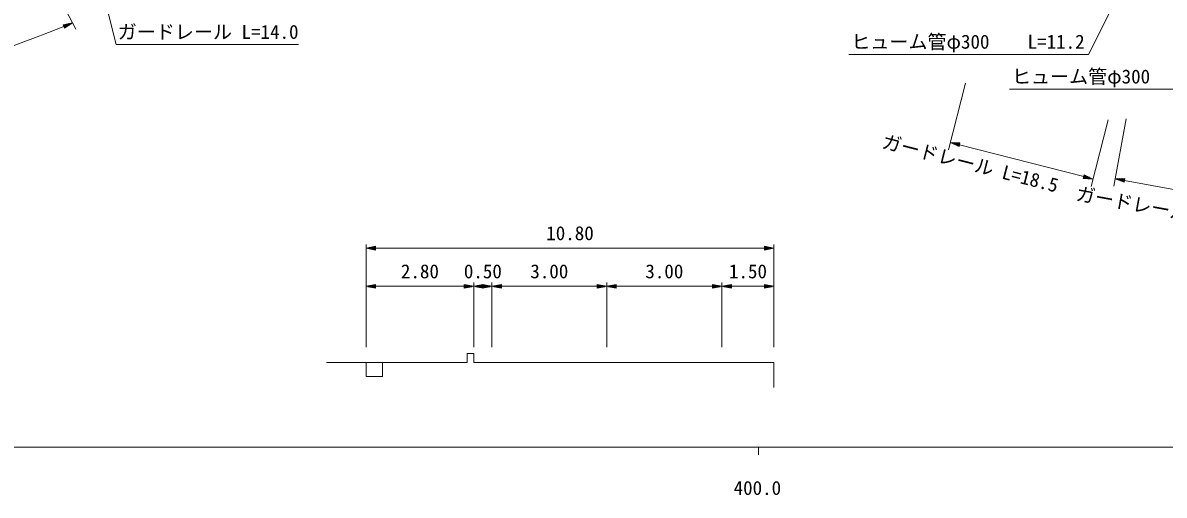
# Model space of a CAD drawing. Units: millimetres, scale not verified. Extents: x 40000 to 680000, y 20000 to 380000.
# Drawn here: x 371467 to 521220, y 198715 to 260641 of the extents above; entities that cross this region are included whole.
import ezdxf
from ezdxf.enums import TextEntityAlignment as Align

# ---------------------------------------------------------------- set-up
doc = ezdxf.new("R2010")
doc.units = ezdxf.units.MM
doc.header["$LTSCALE"] = 1000
doc.linetypes.add('CHAIN', pattern=[18.5, 12, -1.5, 3.5, -1.5])
for name, color, linetype, lineweight in [('M-BGD', 7, 'Continuous', 13), ('M-BMK', 2, 'CHAIN', 13), ('M-STR-HTXT', 7, 'Continuous', 13), ('M-TTL-BAND', 7, 'Continuous', 13)]:
    doc.layers.add(name, color=color, linetype=linetype, lineweight=lineweight)
doc.styles.add('ＭＳ ゴシック', font='')
doc.styles.get('ＭＳ ゴシック').set_extended_font_data('MS Gothic')

msp = doc.modelspace()

# ---------------------------------------------------------------- linework, layer by layer
at = {"layer": 'M-BGD'}
for points in [[(411319, 216097), (429785, 216097), (429785, 217269), (430637, 217269), (430637, 216097), (470019, 216097), (470019, 212830)], [(416504, 216097), (416504, 214286), (418670, 214286), (418670, 216097)]]:
    msp.add_lwpolyline(points, dxfattribs=at)
at = {"layer": 'M-BMK'}
msp.add_line((364195, 286811), (378516, 259659), dxfattribs=at)
at = {"layer": 'M-STR-HTXT'}
for p, q in [((378414, 279003), (383704, 257791)), ((519138, 272044), (511296, 256502)), ((378005, 260627), (376751, 260397)), ((376825, 260211), (377754, 260581)), ((378005, 260627), (376844, 260165)), ((378005, 260627), (376936, 259933)), ((376751, 260397), (376936, 259933)), ((377002, 260443), (376770, 260351)), ((376788, 260304), (377253, 260489)), ((377504, 260535), (376807, 260258)), ((376862, 260118), (377791, 260488)), ((377578, 260349), (376881, 260072)), ((376899, 260026), (377364, 260210)), ((377150, 260071), (376918, 259979)), ((383704, 257791), (407654, 257791)), ((511296, 256502), (479846, 256502)), ((495138, 252717), (492904, 243999)), ((532375, 251939), (500925, 251939)), ((513865, 247916), (511630, 239198)), ((516235, 248077), (514613, 239224)), ((493152, 244967), (494301, 244415)), ((493152, 244967), (494425, 244899)), ((493152, 244967), (494363, 244657)), ((494350, 244609), (493382, 244857)), ((494375, 244705), (493406, 244954)), ((493611, 244746), (494338, 244560)), ((493661, 244940), (494388, 244754)), ((494325, 244512), (493841, 244636)), ((494400, 244802), (493916, 244926)), ((494071, 244525), (494313, 244463)), ((494170, 244913), (494412, 244851)), ((494301, 244415), (494425, 244899)), ((494363, 244657), (510667, 240477)), ((510730, 240720), (510605, 240235)), ((511878, 240167), (510605, 240235)), ((510860, 240222), (510618, 240284)), ((510630, 240332), (511115, 240208)), ((511369, 240194), (510643, 240380)), ((510655, 240429), (511624, 240181)), ((511878, 240167), (510667, 240477)), ((510680, 240526), (511649, 240277)), ((511419, 240388), (510692, 240574)), ((510705, 240623), (511189, 240498)), ((510959, 240609), (510717, 240671)), ((511878, 240167), (510730, 240720)), ((514794, 240208), (516068, 240228)), ((514794, 240208), (515978, 239736)), ((514794, 240208), (516023, 239982)), ((516014, 239933), (515031, 240113)), ((516032, 240031), (515049, 240212)), ((515267, 240019), (516005, 239884)), ((515303, 240216), (516041, 240081)), ((515996, 239835), (515504, 239925)), ((516050, 240130), (515558, 240220)), ((515741, 239831), (515987, 239786)), ((515813, 240224), (516059, 240179)), ((515978, 239736), (516068, 240228)), ((516023, 239982), (523165, 238674)), ((416504, 218097), (416504, 231597)), ((416504, 231097), (417754, 231347)), ((416504, 231097), (417754, 230847)), ((416504, 231097), (417754, 231097)), ((417754, 231147), (416754, 231147)), ((417754, 231047), (416754, 231047)), ((417004, 231197), (417754, 231197)), ((417004, 230997), (417754, 230997)), ((417754, 231247), (417254, 231247)), ((417754, 230947), (417254, 230947)), ((417504, 231297), (417754, 231297)), ((417504, 230897), (417754, 230897)), ((417754, 230847), (417754, 231347)), ((417754, 231097), (430637, 231097)), ((430637, 231097), (433016, 231097)), ((433016, 231097), (448073, 231097)), ((448073, 231097), (463201, 231097)), ((463201, 231097), (468769, 231097)), ((470019, 231097), (468769, 231347)), ((468769, 231347), (468769, 230847)), ((469019, 231297), (468769, 231297)), ((468769, 231247), (469269, 231247)), ((469519, 231197), (468769, 231197)), ((468769, 231147), (469769, 231147)), ((470019, 231097), (468769, 230847)), ((470019, 231097), (468769, 231097)), ((468769, 231047), (469769, 231047)), ((469519, 230997), (468769, 230997)), ((468769, 230947), (469269, 230947)), ((469019, 230897), (468769, 230897)), ((470019, 218097), (470019, 231597)), ((416504, 226097), (417754, 226347)), ((417754, 226147), (416754, 226147)), ((417004, 226197), (417754, 226197)), ((417754, 226247), (417254, 226247)), ((417504, 226297), (417754, 226297)), ((417754, 225847), (417754, 226347)), ((430637, 226097), (429387, 226347)), ((429387, 226347), (429387, 225847)), ((429637, 226297), (429387, 226297)), ((429387, 226247), (429887, 226247)), ((430137, 226197), (429387, 226197)), ((429387, 226147), (430387, 226147)), ((430637, 218097), (430637, 226597)), ((430637, 226097), (431887, 226347)), ((431887, 226147), (430887, 226147)), ((431137, 226197), (431887, 226197)), ((431887, 226247), (431387, 226247)), ((431637, 226297), (431887, 226297)), ((433016, 226097), (431766, 226347)), ((431766, 226347), (431766, 225847)), ((432016, 226297), (431766, 226297)), ((431766, 226247), (432266, 226247)), ((432516, 226197), (431766, 226197)), ((431766, 226147), (432766, 226147)), ((431887, 225847), (431887, 226347)), ((433016, 218097), (433016, 226597)), ((433016, 226097), (434266, 226347)), ((434266, 226147), (433266, 226147)), ((433516, 226197), (434266, 226197)), ((434266, 226247), (433766, 226247)), ((434016, 226297), (434266, 226297)), ((434266, 225847), (434266, 226347)), ((448073, 226097), (446823, 226347)), ((446823, 226347), (446823, 225847)), ((447073, 226297), (446823, 226297)), ((446823, 226247), (447323, 226247)), ((447573, 226197), (446823, 226197)), ((446823, 226147), (447823, 226147)), ((448073, 218097), (448073, 226597)), ((448073, 226097), (449323, 226347)), ((449323, 226147), (448323, 226147)), ((448573, 226197), (449323, 226197)), ((449323, 226247), (448823, 226247)), ((449073, 226297), (449323, 226297)), ((449323, 225847), (449323, 226347)), ((463201, 226097), (461951, 226347)), ((461951, 226347), (461951, 225847)), ((462201, 226297), (461951, 226297)), ((461951, 226247), (462451, 226247)), ((462701, 226197), (461951, 226197)), ((461951, 226147), (462951, 226147)), ((463201, 218097), (463201, 226597)), ((463201, 226097), (464451, 226347)), ((464451, 226147), (463451, 226147)), ((463701, 226197), (464451, 226197)), ((464451, 226247), (463951, 226247)), ((464201, 226297), (464451, 226297)), ((464451, 225847), (464451, 226347)), ((470019, 226097), (468769, 226347)), ((468769, 226347), (468769, 225847)), ((469019, 226297), (468769, 226297)), ((468769, 226247), (469269, 226247)), ((469519, 226197), (468769, 226197)), ((468769, 226147), (469769, 226147)), ((416504, 226097), (417754, 225847)), ((416504, 226097), (417754, 226097)), ((417754, 226047), (416754, 226047)), ((417004, 225997), (417754, 225997)), ((417754, 225947), (417254, 225947)), ((417504, 225897), (417754, 225897)), ((417754, 226097), (429387, 226097)), ((430637, 226097), (429387, 225847)), ((430637, 226097), (429387, 226097)), ((429387, 226047), (430387, 226047)), ((430137, 225997), (429387, 225997)), ((429387, 225947), (429887, 225947)), ((429637, 225897), (429387, 225897)), ((430637, 226097), (431887, 225847)), ((430637, 226097), (431887, 226097)), ((431887, 226047), (430887, 226047)), ((431137, 225997), (431887, 225997)), ((431887, 225947), (431387, 225947)), ((431637, 225897), (431887, 225897)), ((433016, 226097), (431766, 225847)), ((433016, 226097), (431766, 226097)), ((431766, 226047), (432766, 226047)), ((432516, 225997), (431766, 225997)), ((431766, 225947), (432266, 225947)), ((432016, 225897), (431766, 225897)), ((433016, 226097), (434266, 225847)), ((433016, 226097), (434266, 226097)), ((434266, 226047), (433266, 226047)), ((433516, 225997), (434266, 225997)), ((434266, 225947), (433766, 225947)), ((434016, 225897), (434266, 225897)), ((434266, 226097), (446823, 226097)), ((448073, 226097), (446823, 225847)), ((448073, 226097), (446823, 226097)), ((446823, 226047), (447823, 226047)), ((447573, 225997), (446823, 225997)), ((446823, 225947), (447323, 225947)), ((447073, 225897), (446823, 225897)), ((448073, 226097), (449323, 225847)), ((448073, 226097), (449323, 226097)), ((449323, 226047), (448323, 226047)), ((448573, 225997), (449323, 225997)), ((449323, 225947), (448823, 225947)), ((449073, 225897), (449323, 225897)), ((449323, 226097), (461951, 226097)), ((463201, 226097), (461951, 225847)), ((463201, 226097), (461951, 226097)), ((461951, 226047), (462951, 226047)), ((462701, 225997), (461951, 225997)), ((461951, 225947), (462451, 225947)), ((462201, 225897), (461951, 225897)), ((463201, 226097), (464451, 225847)), ((463201, 226097), (464451, 226097)), ((464451, 226047), (463451, 226047)), ((463701, 225997), (464451, 225997)), ((464451, 225947), (463951, 225947)), ((464201, 225897), (464451, 225897)), ((464451, 226097), (468769, 226097)), ((470019, 226097), (468769, 225847)), ((470019, 226097), (468769, 226097)), ((468769, 226047), (469769, 226047)), ((469519, 225997), (468769, 225997)), ((468769, 225947), (469269, 225947)), ((469019, 225897), (468769, 225897))]:
    msp.add_line(p, q, dxfattribs=at)
msp.add_arc((238701, 610662), 376736, 270.37975, 291.51103, dxfattribs=at)
at = {"layer": 'M-TTL-BAND'}
for p, q in [((40000, 205000), (579000, 205000)), ((468000, 205000), (468000, 204000))]:
    msp.add_line(p, q, dxfattribs=at)

# ---------------------------------------------------------------- texts
at = {"layer": 'M-STR-HTXT', "style": 'ＭＳ ゴシック'}
for s, p in [('ガードレール L=14.0', (395779, 257991)), ('ヒューム管φ300\u3000\u3000L=11.2', (495471, 256702)), ('ヒューム管φ300\u3000\u3000L=10.5', (516550, 252139)), ('10.80', (443261, 231597)), ('2.80', (423570, 226597)), ('0.50', (431827, 226597)), ('3.00', (440545, 226597)), ('3.00', (455637, 226597)), ('1.50', (466610, 226597))]:
    msp.add_text(s, height=1833, dxfattribs=at).set_placement(p, align=Align.BOTTOM_CENTER)
for s, rotation, p in [('ガードレール L=18.5', 345.622, (495421, 240799)), ('ガードレール L=9.8', 349.62, (520496, 234833))]:
    msp.add_text(s, height=1833, rotation=rotation, dxfattribs=at).set_placement(p, align=Align.BOTTOM_CENTER)
at = {"layer": 'M-TTL-BAND', "style": 'ＭＳ ゴシック'}
msp.add_text('400.0', height=1833, dxfattribs=at).set_placement((467844, 198195), align=Align.BOTTOM_CENTER)

doc.saveas('drawing.dxf')
